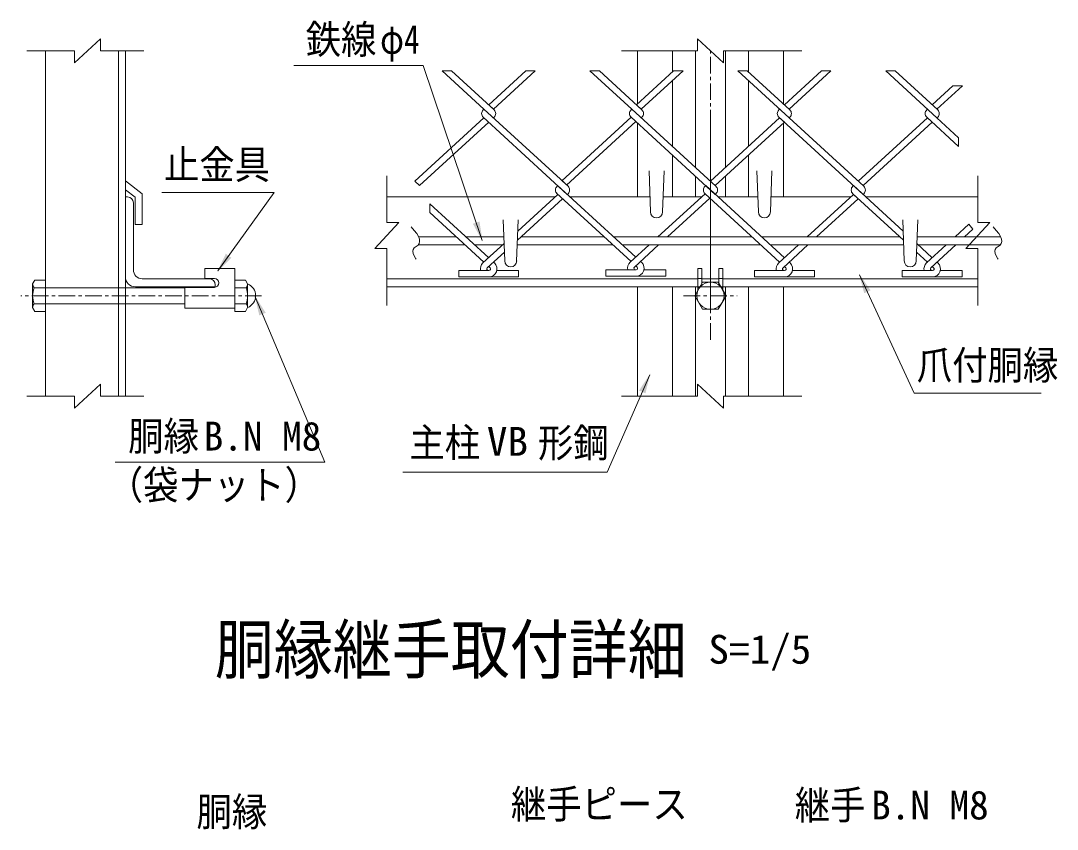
# Model space of a CAD drawing. Units: millimetres, scale not verified, with parts at other scales. Extents: x -4455 to 4455, y -3150 to 3150.
# Drawn here: x 1289 to 2846, y -1022 to 192 of the extents above; entities that cross this region are included whole.
import ezdxf
from ezdxf.enums import TextEntityAlignment as Align

# ---------------------------------------------------------------- set-up
doc = ezdxf.new("R2010")
doc.units = ezdxf.units.MM
doc.header["$LTSCALE"] = 20
doc.linetypes.add('DASHED', pattern=[7.5, 6, -1.5])
doc.linetypes.add('USER1', pattern=[2, 1.25, -0.25, 0.25, -0.25])
doc.layers.add('0-1_7詳細', color=7, linetype='Continuous', lineweight=18)
doc.styles.add('ＭＳ ゴシック', font='')
doc.styles.get('ＭＳ ゴシック').set_extended_font_data('MS Gothic')

msp = doc.modelspace()

# ---------------------------------------------------------------- linework, layer by layer
at = {"layer": '0-1_7詳細', "color": 4}
for p, q in [((1409.01, 165.31), (1370.24, 129.31)), ((1409.01, 147.31), (1409.01, 165.31)), ((2305.7, 165.31), (2344.47, 129.31)), ((2305.7, 147.31), (2305.7, 165.31)), ((1370.24, 147.31), (1298.67, 147.31)), ((1370.24, 147.31), (1370.24, 129.31)), ((1409.01, 147.31), (1474.28, 147.31)), ((2305.7, 147.31), (2191.75, 147.31)), ((2344.47, 147.31), (2462.27, 147.31)), ((2344.47, 147.31), (2344.47, 129.31)), ((1839, -110.79), (1839, -40.6)), ((2726.65, -110.79), (2726.65, -40.6)), ((1839, -110.79), (1857, -110.79)), ((2708.65, -149.56), (2744.65, -110.79)), ((2726.65, -110.79), (2744.65, -110.79)), ((1839, -149.56), (1839, -235.14)), ((2726.65, -149.56), (2708.65, -149.56)), ((2726.65, -149.56), (2726.65, -235.14)), ((1409.01, -353.43), (1370.24, -389.43)), ((1409.01, -371.43), (1409.01, -353.43)), ((2305.7, -353.43), (2344.47, -389.43)), ((2305.7, -371.43), (2305.7, -353.43)), ((1370.24, -371.43), (1298.67, -371.43)), ((1370.24, -371.43), (1370.24, -389.43)), ((1409.01, -371.43), (1474.28, -371.43)), ((2305.7, -371.43), (2191.75, -371.43)), ((2344.47, -371.43), (2462.27, -371.43)), ((2344.47, -371.43), (2344.47, -389.43))]:
    msp.add_line(p, q, dxfattribs=at)
at = {"layer": '0-1_7詳細'}
for p, q in [((1326.44, -371.43), (1326.44, 147.31)), ((1435.94, -371.43), (1435.94, 147.31)), ((1446.44, -371.43), (1446.44, 147.31)), ((2215.58, 67.38), (2215.58, 147.31)), ((2268.08, 115.49), (2268.08, 147.31)), ((2302.58, -28.13), (2302.58, 147.31)), ((2347.58, -28.13), (2347.58, 147.31)), ((2382.08, 115.49), (2382.08, 147.31)), ((2434.58, 67.38), (2434.58, 147.31)), ((2268.08, 3.48), (2268.08, 102.47)), ((2382.08, 3.48), (2382.08, 102.47)), ((2215.58, -72.12), (2215.58, 38.57)), ((2434.58, -72.12), (2434.58, 38.57)), ((2268.08, -72.12), (2268.08, -9.54)), ((2382.08, -72.12), (2382.08, -9.54)), ((2232.83, -33.12), (2235.08, -94.62)), ((2255.33, -33.12), (2253.08, -94.62)), ((2302.58, -72.12), (2302.58, -41.15)), ((2347.58, -72.12), (2347.58, -41.15)), ((2394.83, -33.12), (2397.08, -94.62)), ((2417.33, -33.12), (2415.08, -94.62)), ((1446.44, -48.07), (1471.59, -67.5)), ((1446.44, -61.34), (1461.09, -72.66)), ((1446.44, -72.12), (1446.44, -192.12)), ((1446.44, -72.12), (1449.44, -72.12)), ((1461.09, -113.66), (1461.09, -72.66)), ((1471.59, -113.66), (1471.59, -67.5)), ((2091.75, -72.12), (1839, -72.12)), ((2234.26, -72.12), (2114.35, -72.12)), ((2311.64, -72.12), (2253.91, -72.12)), ((2396.26, -72.12), (2336.38, -72.12)), ((2535.81, -72.12), (2415.91, -72.12)), ((2726.65, -72.12), (2558.41, -72.12)), ((1458.44, -81.12), (1458.44, -181.62)), ((2013.83, -106.62), (2016.08, -168.12)), ((2036.33, -106.62), (2034.06, -168.78)), ((2613.83, -106.62), (2616.08, -168.12)), ((2636.33, -106.62), (2634.08, -168.12)), ((1471.59, -113.66), (1461.09, -113.66)), ((1943.59, -132.12), (1886.72, -132.12)), ((2014.76, -132.12), (1957.8, -132.12)), ((2165.62, -132.12), (2040.49, -132.12)), ((2387.65, -132.12), (2179.83, -132.12)), ((2609.68, -132.12), (2401.86, -132.12)), ((2760.72, -132.12), (2635.4, -132.12)), ((1956.69, -144.12), (1886.19, -144.12)), ((2013.18, -144.12), (1970.9, -144.12)), ((2178.72, -144.12), (2034.96, -144.12)), ((2400.75, -144.12), (2192.93, -144.12)), ((2615.2, -144.12), (2414.96, -144.12)), ((2760.19, -144.12), (2636.98, -144.12)), ((1565.87, -179.44), (1610.87, -179.44)), ((1565.87, -194.44), (1565.87, -179.44)), ((1610.87, -239.44), (1610.87, -179.44)), ((1992.04, -176.52), (1994.1, -178.4)), ((2258, -191.19), (2258, -181.59)), ((2306.33, -212.21), (2306.33, -179.44)), ((2337.83, -179.44), (2343.83, -179.44)), ((2337.83, -201.82), (2337.83, -179.44)), ((2343.83, -212.21), (2343.83, -179.44)), ((1307.24, -202.72), (1310.56, -196.96)), ((1471.94, -195.12), (1572.44, -195.12)), ((1565.87, -194.44), (1580.12, -194.44)), ((1610.87, -196.96), (1610.87, -244)), ((1626.74, -196.96), (1610.87, -196.96)), ((1630.07, -202.72), (1626.74, -196.96)), ((2306.33, -195.12), (1839, -195.12)), ((2312.33, -194.44), (2306.33, -194.44)), ((2337.83, -195.12), (2312.33, -195.12)), ((2337.83, -194.44), (2343.83, -194.44)), ((2726.65, -195.12), (2343.83, -195.12)), ((1309.3, -208.48), (1326.44, -208.48)), ((1446.44, -208.48), (1535.87, -208.48)), ((1535.87, -207.94), (1580.12, -207.94)), ((1535.87, -239.44), (1535.87, -207.94)), ((1628.01, -208.48), (1610.87, -208.48)), ((1630.07, -202.72), (1630.07, -238.24)), ((2306.33, -207.12), (1839, -207.12)), ((2190.08, -207.12), (2460.08, -207.12)), ((2215.58, -371.43), (2215.58, -207.12)), ((2268.08, -371.43), (2268.08, -207.12)), ((2302.58, -371.43), (2302.58, -207.12)), ((2308.8, -207.94), (2306.33, -207.94)), ((2340.89, -207.12), (2309.27, -207.12)), ((2341.36, -207.94), (2343.83, -207.94)), ((2726.65, -207.12), (2343.83, -207.12)), ((2347.58, -371.43), (2347.58, -207.12)), ((2382.08, -371.43), (2382.08, -207.12)), ((2434.58, -371.43), (2434.58, -207.12)), ((1309.3, -232.48), (1326.44, -232.48)), ((1446.44, -232.48), (1535.87, -232.48)), ((1628.01, -232.48), (1610.87, -232.48)), ((1310.56, -244), (1326.44, -244)), ((1535.87, -239.44), (1610.87, -239.44))]:
    msp.add_line(p, q, dxfattribs=at)
at = {"layer": '0-1_7詳細', "color": 1, "linetype": 'USER1'}
for p, q in [((2325.08, -286.63), (2325.08, 147.31)), ((2325.08, -222.03), (2325.08, 43.55)), ((1651.12, -220.48), (1289.33, -220.48)), ((2284.79, -220.48), (2365.43, -220.48))]:
    msp.add_line(p, q, dxfattribs=at)
at = {"layer": '0-1_7詳細', "color": 3}
for p, q in [((1922.14, 117.03), (1984.93, 59.49)), ((1922.14, 117.03), (1936.35, 117.03)), ((1936.35, 117.03), (2000.22, 58.51)), ((1992.04, 66), (2047.73, 117.03)), ((1999.14, 59.49), (2061.94, 117.03)), ((2047.73, 117.03), (2061.94, 117.03)), ((2144.16, 117.03), (2206.96, 59.49)), ((2144.16, 117.03), (2158.37, 117.03)), ((2158.37, 117.03), (2222.24, 58.51)), ((2214.07, 66), (2269.76, 117.03)), ((2221.17, 59.49), (2283.97, 117.03)), ((2269.76, 117.03), (2283.97, 117.03)), ((2366.19, 117.03), (2443.2, 46.47)), ((2366.19, 117.03), (2380.4, 117.03)), ((2380.4, 117.03), (2444.27, 58.51)), ((2436.1, 66), (2491.79, 117.03)), ((2443.2, 59.49), (2506, 117.03)), ((2491.79, 117.03), (2506, 117.03)), ((2588.22, 117.03), (2665.23, 46.47)), ((2588.22, 117.03), (2602.43, 117.03)), ((2602.43, 117.03), (2666.3, 58.51)), ((2658.12, 66), (2689.24, 94.51)), ((2665.23, 59.49), (2703.45, 94.51)), ((2689.24, 94.51), (2703.45, 94.51)), ((1992.04, 66), (2000.22, 58.51)), ((2214.07, 66), (2222.24, 58.51)), ((1983.86, 58.51), (1984.93, 59.49)), ((1983.86, 58.51), (1984.93, 59.49)), ((1983.86, 47.45), (2110.16, -68.28)), ((1984.93, 59.49), (2111.23, -56.24)), ((1999.14, 46.47), (2000.22, 47.45)), ((1999.14, 46.47), (2000.22, 47.45)), ((2101.98, -47.77), (2205.89, 47.45)), ((2205.89, 58.51), (2206.96, 59.49)), ((2205.89, 58.51), (2206.96, 59.49)), ((2205.89, 47.45), (2332.19, -68.28)), ((2206.96, 59.49), (2333.26, -56.24)), ((2221.17, 46.47), (2222.24, 47.45)), ((2221.17, 46.47), (2222.24, 47.45)), ((2427.92, 58.51), (2428.99, 59.49)), ((2427.92, 47.45), (2554.21, -68.28)), ((2427.92, 47.45), (2436.1, 39.95)), ((2443.2, 46.47), (2444.27, 47.45)), ((2443.2, 46.47), (2444.27, 47.45)), ((2649.95, 58.51), (2651.02, 59.49)), ((2649.95, 47.45), (2697.71, 3.68)), ((2649.95, 47.45), (2658.12, 39.95)), ((2665.23, 46.47), (2666.3, 47.45)), ((2665.23, 46.47), (2666.3, 47.45)), ((1881.03, -48.75), (1984.93, 46.47)), ((1888.13, -55.26), (1992.04, 39.95)), ((2109.09, -54.28), (2213, 40.94)), ((2325.08, -48.75), (2428.99, 46.47)), ((2332.19, -55.26), (2436.1, 39.95)), ((2443.2, 46.47), (2555.29, -56.24)), ((2547.11, -48.75), (2651.02, 46.47)), ((2554.21, -55.26), (2658.12, 39.95)), ((2665.23, 46.47), (2697.71, 16.71)), ((2697.71, 16.71), (2697.71, 3.68)), ((1888.13, -55.26), (1881.03, -48.75)), ((2094.88, -54.28), (2213, -162.52)), ((2094.88, -56.24), (2095.95, -55.26)), ((2094.88, -56.24), (2095.95, -55.26)), ((2103.05, -48.75), (2111.23, -56.24)), ((2316.91, -56.24), (2317.98, -55.26)), ((2317.98, -55.26), (2436.1, -163.5)), ((2538.93, -56.24), (2540.01, -55.26)), ((2540.01, -55.26), (2614.45, -123.48)), ((2035.22, -136.95), (2103.05, -74.79)), ((2035.72, -123.48), (2095.95, -68.28)), ((2093.81, -66.32), (2205.89, -169.03)), ((2110.16, -68.28), (2111.23, -67.3)), ((2110.16, -68.28), (2111.23, -67.3)), ((2246.16, -132.12), (2316.91, -67.3)), ((2260.37, -132.12), (2324.01, -73.81)), ((2316.91, -67.3), (2428.99, -170.01)), ((2332.19, -68.28), (2333.26, -67.3)), ((2332.19, -68.28), (2333.26, -67.3)), ((2470.33, -132.12), (2540.01, -68.28)), ((2484.54, -132.12), (2547.11, -74.79)), ((2538.93, -67.3), (2614.94, -136.95)), ((2538.93, -67.3), (2547.11, -74.79)), ((2554.21, -68.28), (2555.29, -67.3)), ((2554.21, -68.28), (2555.29, -67.3)), ((1903.59, -82.45), (1992.04, -163.5)), ((1903.59, -95.47), (1903.59, -82.45)), ((1903.59, -95.47), (1984.93, -170.01)), ((2692.36, -132.12), (2713.24, -112.99)), ((2706.57, -132.12), (2719.34, -120.42)), ((2713.24, -112.99), (2719.34, -120.42)), ((1983.5, -171.32), (2015.14, -142.33)), ((1989.98, -178.4), (2015.6, -154.93)), ((2204.45, -170.34), (2233.07, -144.12)), ((2210.94, -177.42), (2247.28, -144.12)), ((2427.55, -171.32), (2457.24, -144.12)), ((2434.04, -178.4), (2471.45, -144.12)), ((2634.56, -154.93), (2651.02, -170.01)), ((2635.03, -142.33), (2658.12, -163.5)), ((2649.58, -171.32), (2679.26, -144.12)), ((2656.07, -178.4), (2693.47, -144.12)), ((1999.14, -170.01), (2000.58, -171.32)), ((2220.1, -169.03), (2221.54, -170.34)), ((2443.2, -170.01), (2444.64, -171.32)), ((2651.02, -170.01), (2649.58, -171.32)), ((2665.23, -170.01), (2666.67, -171.32)), ((1992.48, -182.57), (1947.04, -182.57)), ((1947.04, -192.17), (1947.04, -182.57)), ((1991.6, -182.57), (1992.48, -182.57)), ((2004.23, -182.57), (2037.04, -182.57)), ((2037.04, -192.17), (2037.04, -182.57)), ((2168, -191.19), (2168, -181.59)), ((2213.43, -181.59), (2168, -181.59)), ((2212.56, -181.59), (2213.43, -181.59)), ((2213, -175.54), (2215.05, -177.42)), ((2225.19, -181.59), (2258, -181.59)), ((2391.1, -192.17), (2391.1, -182.57)), ((2436.53, -182.57), (2391.1, -182.57)), ((2435.66, -182.57), (2436.53, -182.57)), ((2436.1, -176.52), (2438.15, -178.4)), ((2448.29, -182.57), (2481.1, -182.57)), ((2481.1, -192.17), (2481.1, -182.57)), ((2658.56, -182.57), (2613.12, -182.57)), ((2613.12, -192.17), (2613.12, -182.57)), ((2658.12, -176.52), (2656.07, -178.4)), ((2657.69, -182.57), (2658.56, -182.57)), ((2658.12, -176.52), (2660.18, -178.4)), ((2670.32, -182.57), (2703.12, -182.57)), ((2703.12, -192.17), (2703.12, -182.57)), ((1992.48, -192.17), (1947.04, -192.17)), ((1991.6, -192.17), (2037.04, -192.17)), ((2213.43, -191.19), (2168, -191.19)), ((2212.56, -191.19), (2258, -191.19)), ((2436.53, -192.17), (2391.1, -192.17)), ((2435.66, -192.17), (2481.1, -192.17)), ((2658.56, -192.17), (2613.12, -192.17)), ((2657.69, -192.17), (2703.12, -192.17))]:
    msp.add_line(p, q, dxfattribs=at)
at = {"layer": '0-1_7詳細', "color": 3, "linetype": 'DASHED'}
for p, q in [((1326.44, -208.48), (1446.44, -208.48)), ((1326.44, -232.48), (1446.44, -232.48))]:
    msp.add_line(p, q, dxfattribs=at)
at = {"layer": '0-1_7詳細', "color": 1}
for points in [[(1699.56, 125.04), (1893.46, 125.04), (1982.31, -137.36)], [(1501.44, -65.6), (1669.95, -65.6), (1585.22, -183.31)], [(2821.59, -366.73), (2630.96, -366.73), (2549.02, -189.2)], [(1430.9, -470.35), (1745.93, -470.35), (1641.5, -222.32)], [(1863.28, -485.35), (2169.99, -485.35), (2233.85, -339.3)]]:
    msp.add_lwpolyline(points, dxfattribs=at)
at = {"layer": '0-1_7詳細', "color": 4}
for points in [[(1839, -149.56), (1821, -149.56), (1857, -110.79)], [(1882.99, -165.39), (1882.68, -165.01), (1880.01, -160.81), (1878.45, -157.05), (1877.98, -153.73), (1878.6, -150.86), (1880.32, -148.43), (1883.14, -146.44), (1885.97, -144.43), (1887.72, -141.95), (1888.4, -138.99), (1888.01, -135.56), (1886.54, -131.65), (1884, -127.27), (1880.39, -122.41), (1875.7, -117.08)], [(2756.99, -165.39), (2756.68, -165.01), (2754.02, -160.81), (2752.45, -157.05), (2751.98, -153.73), (2752.61, -150.86), (2754.33, -148.43), (2757.14, -146.44), (2759.97, -144.43), (2761.73, -141.95), (2762.41, -138.99), (2762.01, -135.56), (2760.55, -131.65), (2758.01, -127.27), (2754.39, -122.41), (2749.71, -117.08)]]:
    msp.add_lwpolyline(points, dxfattribs=at)
at = {"layer": '0-1_7詳細'}
for points in [[(2312.33, -201.82), (2312.33, -179.44), (2306.33, -179.44)], [(1310.56, -196.96), (1326.44, -196.96), (1326.44, -244)], [(1307.24, -202.72), (1307.24, -238.24), (1310.56, -244)], [(1461.44, -207.12), (1581.44, -207.12), (1581.44, -204.12)], [(1630.07, -238.24), (1626.74, -244), (1610.87, -244)]]:
    msp.add_lwpolyline(points, dxfattribs=at)
at = {"layer": '0-1_7詳細', "color": 3}
msp.add_lwpolyline([(2348.6, -220.48), (2336.84, -240.85), (2313.32, -240.85), (2301.56, -220.48), (2313.32, -200.11), (2336.84, -200.11)], close=True, dxfattribs=at)
msp.add_circle((2325.08, -220.48), 20.4, dxfattribs=at)
for centre, radius, start, end in [((1988.93, 52.98), 7.5, 132.5, 227.5), ((1995.15, 52.98), 7.5, 312.5, 47.5), ((2210.96, 52.98), 7.5, 132.5, 227.5), ((2217.18, 52.98), 7.5, 312.5, 47.5), ((2432.99, 52.98), 7.5, 132.5, 227.5), ((2439.2, 52.98), 7.5, 312.5, 47.5), ((2655.02, 52.98), 7.5, 132.5, 227.5), ((2661.23, 52.98), 7.5, 312.5, 47.5), ((2099.95, -61.77), 7.5, 132.5, 227.5), ((2106.16, -61.77), 7.5, 312.5, 47.5), ((2321.97, -61.77), 7.5, 132.5, 227.5), ((2328.19, -61.77), 7.5, 312.5, 47.5), ((2544, -61.77), 7.5, 132.5, 227.5), ((2550.22, -61.77), 7.5, 312.5, 47.5), ((2212.56, -179.19), 12, 132.5, 191.53696), ((2213.43, -179.19), 12, 270, 47.5), ((1991.6, -180.17), 12, 132.5, 191.53696), ((1991.6, -180.17), 2.4, 132.5, 270), ((1992.48, -180.17), 12, 270, 47.5), ((1992.48, -180.17), 2.4, 270, 47.5), ((2212.56, -179.19), 2.4, 132.5, 270), ((2213.43, -179.19), 2.4, 270, 47.5), ((2435.66, -180.17), 12, 132.5, 191.53696), ((2435.66, -180.17), 2.4, 132.5, 270), ((2436.53, -180.17), 12, 270, 47.5), ((2436.53, -180.17), 2.4, 270, 47.5), ((2657.69, -180.17), 12, 132.5, 191.53696), ((2657.69, -180.17), 2.4, 132.5, 270), ((2658.56, -180.17), 12, 270, 47.5), ((2658.56, -180.17), 2.4, 270, 47.5)]:
    msp.add_arc(centre, radius, start, end, dxfattribs=at)
at = {"layer": '0-1_7詳細'}
for centre, radius, start, end in [((1449.44, -81.12), 9, 0, 90), ((2244.08, -94.62), 9, 180, 0), ((2406.08, -94.62), 9, 180, 0), ((2025.08, -168.12), 9, 180, 0), ((2625.08, -168.12), 9, 180, 0), ((1471.94, -181.62), 13.5, 180, 270), ((1461.44, -192.12), 15, 180, 270), ((1572.44, -204.12), 9, 0, 90), ((1580.12, -201.19), 6.75, 270, 90), ((1316.33, -202.72), 9.09, 180, 219.3382), ((1343.24, -220.48), 36, 160.52878, 199.47122), ((1620.98, -202.72), 9.09, 320.6618, 0), ((1594.07, -220.48), 36, 340.52878, 19.47122), ((1622.93, -220.48), 19.14, 291.90813, 68.09187), ((1316.33, -238.24), 9.09, 140.6618, 180), ((1620.98, -238.24), 9.09, 0, 39.3382)]:
    msp.add_arc(centre, radius, start, end, dxfattribs=at)
at = {"layer": '0-1_7詳細', "color": 1}
for points in [[(1982.95, -139.26), (1968.39, -112.51), (1978.26, -109.17)], [(1584.05, -184.94), (1597.35, -157.54), (1605.8, -163.63)], [(2548.18, -187.39), (2565.48, -212.44), (2556.02, -216.81)], [(1640.73, -220.48), (1657.17, -246.1), (1647.57, -250.15)], [(2234.65, -337.46), (2227.41, -367.04), (2217.86, -362.86)]]:
    msp.add_solid(points, dxfattribs=at)

# ---------------------------------------------------------------- texts
at = {"layer": '0-1_7詳細', "color": 3, "style": 'ＭＳ ゴシック'}
for s, width, p in [('鉄線', 0.9, (1717.23, 129.78)), ('φ4', 0.8, (1829.02, 129.78)), ('止金具', 0.9, (1504.4, -58.17)), ('爪付胴縁', 0.9, (2634.91, -359.31)), ('胴縁', 0.9, (1450.71, -465.89)), ('主柱', 0.9, (1872.91, -475.59)), ('VB', 1.05, (1989.31, -473.78)), ('形鋼', 0.9, (2065.99, -476.02)), ('（袋ナット）', 0.9, (1420.08, -539.22)), ('S=1/5', 1.05, (2322.03, -786.03)), ('継手ピース', 0.9, (2025.38, -1018.55)), ('継手', 0.9, (2451.7, -1019.79)), ('胴縁', 0.9, (1553.27, -1029.81))]:
    msp.add_text(s, height=43.26, dxfattribs=dict(at, width=width)).set_placement(p, align=Align.BOTTOM_LEFT)
for p in [(1564.08, -465.89), (2566.41, -1019.79)]:
    msp.add_text('B.N M8', height=43.26, dxfattribs=at).set_placement(p, align=Align.BOTTOM_LEFT)
at = {"layer": '0-1_7詳細', "style": 'ＭＳ ゴシック', "width": 0.9}
msp.add_text('胴縁継手取付詳細', height=72.14, dxfattribs=at).set_placement((1580.86, -809.34), align=Align.BOTTOM_LEFT)

doc.saveas('drawing.dxf')
